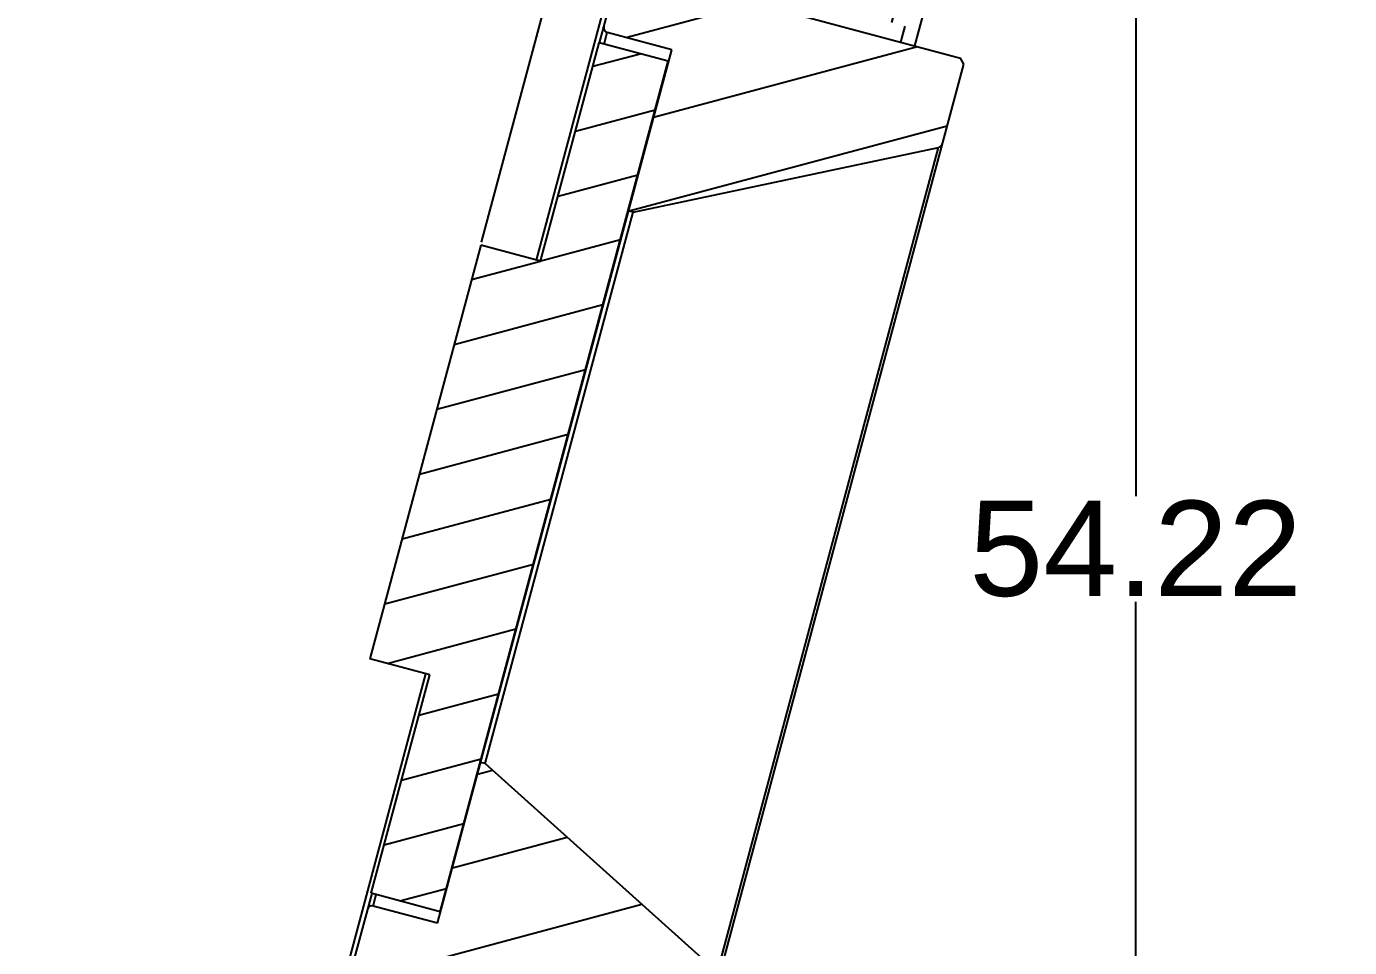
# Model space of a CAD drawing. Header units: inches. Extents: x 480 to 724, y 83 to 258.
# Drawn here: x 537.84 to 565.62, y 164.72 to 184.07 of the extents above; entities that cross this region are included whole.
import ezdxf

# ---------------------------------------------------------------- set-up
doc = ezdxf.new("R2010")
doc.units = ezdxf.units.IN
doc.header["$MEASUREMENT"] = 0
doc.styles.get("Standard").update_dxf_attribs({"font": 'arial.ttf'})
doc.dimstyles.get("Standard").update_dxf_attribs({"dimtxt": 2, "dimasz": 1, "dimexe": 0.18, "dimexo": 0.0625, "dimgap": 0.09, "dimtad": 0, "dimtih": 1, "dimtoh": 1, "dimdsep": 46, "dimtxsty": 'Standard', "dimcen": 0, "dimadec": 0, "dimazin": 0, "dimtfac": 1, "dimtofl": 0, "dimtmove": 0, "dimatfit": 3, "dimfxl": 1, "dimtolj": 1, "dimtzin": 0, "dimarcsym": 0})

# ---------------------------------------------------------------- blocks, each defined once
blk = doc.blocks.new('*D43')
at = {"color": 0, "lineweight": -2, "transparency": 16777216}
blk.add_line((547.394, 179.538), (548.851, 184.973), dxfattribs=at)
for start, end in [(76.7125, 124.2526), (130.5232, 178.2875)]:
    blk.add_arc((540.144, 152.481), 33.458, start, end, dxfattribs=at)
at = {"color": 0, "transparency": 16777216}
for points in [[(547.875, 185.205), (547.794, 184.882), (548.804, 184.799)], [(506.868, 153.479), (506.535, 153.484), (506.687, 152.481)]]:
    blk.add_solid(points, dxfattribs=at)
at = {"layer": 'Defpoints', "color": 0, "transparency": 16777216}
for p in [(528.701, 183.921), (547.378, 179.477), (545.049, 170.784), (501.938, 152.481), (512.438, 152.481)]:
    blk.add_point(p, dxfattribs=at)
at = {"color": 0, "transparency": 16777216, "insert": (519.777, 179.025), "char_height": 2, "attachment_point": 5}
blk.add_mtext('\\A1;105°', dxfattribs=at)
blk = doc.blocks.new('*D61')
at = {"color": 0, "lineweight": -2, "transparency": 16777216}
for p, q in [((565.558, 200.202), (560.95, 200.202)), ((561.13, 199.202), (561.13, 174.203)), ((561.13, 146.981), (561.13, 171.981)), ((546.7, 145.981), (561.31, 145.981))]:
    blk.add_line(p, q, dxfattribs=at)
at = {"color": 0, "transparency": 16777216}
for points in [[(560.963, 199.202), (561.297, 199.202), (561.13, 200.202)], [(560.963, 146.981), (561.297, 146.981), (561.13, 145.981)]]:
    blk.add_solid(points, dxfattribs=at)
at = {"layer": 'Defpoints', "color": 0, "transparency": 16777216}
for p in [(565.621, 200.202), (546.638, 145.981), (561.13, 145.981)]:
    blk.add_point(p, dxfattribs=at)
at = {"color": 0, "transparency": 16777216, "insert": (561.13, 173.092), "char_height": 2, "attachment_point": 5}
blk.add_mtext('\\A1;54.22', dxfattribs=at)

msp = doc.modelspace()

# ---------------------------------------------------------------- hatches: boundary and pattern name
at = {"linetype": 'Continuous'}
h = msp.add_hatch(dxfattribs=at)
h.set_pattern_fill('DEFAULT__7', color=2, scale=0.660751, angle=75, style=0, pattern_type=0)
h.set_pattern_definition([(75, (321.1704, 252.329), (-0.6382366, 0.171015), [])])
edge = h.paths.add_edge_path()
edge.add_line((552.947, 195.585), (550.656, 187.036))
edge.add_line((552.947, 195.585), (554.879, 195.067))
edge.add_line((554.879, 195.067), (554.102, 192.169))
edge.add_line((553.136, 192.428), (554.102, 192.169))
edge.add_line((553.136, 192.428), (552.36, 189.53))
edge.add_line((552.36, 189.53), (553.326, 189.272))
edge.add_line((553.326, 189.272), (552.963, 187.919))
edge.add_line((552.963, 187.919), (557.02, 186.832))
edge.add_line((557.232, 186.465), (557.02, 186.832))
edge.add_line((557.232, 186.465), (556.65, 184.291))
edge.add_line((556.65, 184.291), (556.283, 184.079))
edge.add_line((551.26, 185.425), (556.283, 184.079))
edge.add_line((551.622, 186.777), (551.26, 185.425))
edge.add_line((551.622, 186.777), (550.656, 187.036))
edge = h.paths.add_edge_path()
edge.add_line((544.108, 162.598), (543.629, 160.811))
edge.add_line((546.04, 162.081), (544.108, 162.598))
edge.add_line((546.402, 163.433), (546.04, 162.081))
edge.add_line((546.402, 163.433), (550.459, 162.346))
edge.add_line((550.671, 161.979), (550.459, 162.346))
edge.add_line((550.671, 161.979), (547.915, 151.691))
edge.add_line((547.915, 151.691), (547.547, 151.479))
edge.add_line((546.388, 151.79), (547.547, 151.479))
edge.add_line((546.518, 152.273), (546.388, 151.79))
edge.add_line((545.745, 152.48), (546.518, 152.273))
edge.add_line((547.686, 159.724), (545.745, 152.48))
edge.add_line((547.686, 159.724), (543.629, 160.811))
h = msp.add_hatch(dxfattribs=at)
h.set_pattern_fill('DEFAULT__6', color=2, scale=1.767525, angle=195, style=0, pattern_type=0)
h.set_pattern_definition([(195, (321.1704, 252.329), (0.457469, -1.707298), [])])
edge = h.paths.add_edge_path()
edge.add_line((550.592, 186.412), (549.963, 184.064))
edge.add_line((550.592, 186.412), (550.837, 186.553))
edge.add_line((550.837, 186.553), (551.562, 186.359))
edge.add_line((551.562, 186.359), (551.217, 185.074))
edge.add_line((551.217, 185.074), (557.448, 183.405))
edge.add_line((557.518, 183.282), (557.448, 183.405))
edge.add_line((557.518, 183.282), (557.068, 181.603))
edge.add_spline(control_points=[(557.068, 181.603), (557.058, 181.566), (557.03, 181.539), (556.992, 181.531)], knot_values=[0, 0, 0, 0, 1, 1, 1, 1], weights=[1, 0.901615, 0.901615, 1], degree=3, periodic=0)
edge.add_line((550.577, 180.173), (556.992, 181.531))
edge.add_line((550.577, 180.173), (550.48, 180.199))
edge.add_line((551.386, 183.58), (550.48, 180.199))
edge.add_line((551.386, 183.58), (550.034, 183.942))
edge.add_spline(control_points=[(549.963, 184.064), (549.948, 184.008), (549.977, 183.957), (550.034, 183.942)], knot_values=[0, 0, 0, 0, 1, 1, 1, 1], weights=[1, 0.804738, 0.804738, 1], degree=3, periodic=0)
edge = h.paths.add_edge_path()
edge.add_line((544.994, 165.519), (544.365, 163.171))
edge.add_spline(control_points=[(544.994, 165.519), (545.009, 165.575), (545.06, 165.604), (545.116, 165.589)], knot_values=[0, 0, 0, 0, 1, 1, 1, 1], weights=[1, 0.804738, 0.804738, 1], degree=3, periodic=0)
edge.add_line((546.469, 165.227), (545.116, 165.589))
edge.add_line((547.375, 168.608), (546.469, 165.227))
edge.add_line((547.471, 168.582), (547.375, 168.608))
edge.add_line((547.471, 168.582), (552.348, 164.198))
edge.add_spline(control_points=[(552.378, 164.098), (552.388, 164.135), (552.377, 164.172), (552.348, 164.198)], knot_values=[0, 0, 0, 0, 1, 1, 1, 1], weights=[1, 0.901615, 0.901615, 1], degree=3, periodic=0)
edge.add_line((552.378, 164.098), (551.928, 162.418))
edge.add_line((551.928, 162.418), (551.805, 162.348))
edge.add_line((545.575, 164.017), (551.805, 162.348))
edge.add_line((545.575, 164.017), (545.231, 162.732))
edge.add_line((544.506, 162.926), (545.231, 162.732))
edge.add_line((544.365, 163.171), (544.506, 162.926))
h = msp.add_hatch(dxfattribs=at)
h.set_pattern_fill('DEFAULT__2', color=2, scale=1.2223, angle=195, style=0, pattern_type=0)
h.set_pattern_definition([(195, (321.1704, 252.329), (0.3163544, -1.180651), [])])
edge = h.paths.add_edge_path()
edge.add_line((546.524, 165.471), (551.312, 183.341))
edge.add_line((546.524, 165.471), (545.075, 165.859))
edge.add_line((545.075, 165.859), (546.304, 170.447))
edge.add_line((546.304, 170.447), (545.049, 170.784))
edge.add_line((547.378, 179.477), (545.049, 170.784))
edge.add_line((548.634, 179.141), (547.378, 179.477))
edge.add_line((548.634, 179.141), (549.863, 183.729))
edge.add_line((551.312, 183.341), (549.863, 183.729))

# ---------------------------------------------------------------- linework, layer by layer
at = {"color": 7, "linetype": 'Continuous'}
for p, q in [((548.547, 179.164), (552.96, 195.633)), ((557.699, 188.208), (556.482, 183.664)), ((549.873, 183.726), (550.592, 186.412)), ((551.217, 185.074), (557.448, 183.405)), ((549.969, 183.7), (550.034, 183.942)), ((551.386, 183.58), (550.034, 183.942)), ((556.283, 184.079), (556.192, 183.741)), ((548.634, 179.141), (549.863, 183.729)), ((551.312, 183.341), (549.863, 183.729)), ((546.469, 165.227), (551.386, 183.58)), ((557.518, 183.282), (557.448, 183.405)), ((546.524, 165.471), (551.312, 183.341)), ((551.928, 162.418), (557.518, 183.282)), ((550.577, 180.173), (556.992, 181.531)), ((550.859, 181.65), (550.869, 181.648)), ((552.348, 164.198), (556.992, 181.531)), ((547.471, 168.582), (550.577, 180.173)), ((550.577, 180.173), (550.48, 180.199)), ((547.378, 179.477), (545.049, 170.784)), ((548.634, 179.141), (547.378, 179.477)), ((546.304, 170.447), (545.049, 170.784)), ((546.217, 170.471), (542.206, 155.499)), ((545.075, 165.859), (546.304, 170.447)), ((547.471, 168.582), (547.375, 168.608)), ((547.471, 168.582), (552.348, 164.198)), ((546.977, 167.161), (546.986, 167.159)), ((545.085, 165.857), (544.365, 163.171)), ((546.524, 165.471), (545.075, 165.859)), ((545.116, 165.589), (545.181, 165.831)), ((546.469, 165.227), (545.116, 165.589))]:
    msp.add_line(p, q, dxfattribs=at)
for centre, start, end in [((550.06, 184.038), 165, 255), ((556.972, 181.629), 281.9522, 345), ((545.091, 165.493), 75, 165)]:
    msp.add_arc(centre, 0.1, start, end, dxfattribs=at)

# ---------------------------------------------------------------- dimensions: what is measured, and where the dimension line sits
at = {"color": 3}
dim = msp.add_linear_dim(base=(561.13, 145.981), p1=(565.621, 200.202), p2=(546.638, 145.981), angle=90, dimstyle='Standard', dxfattribs=at)
dim.commit()
dim.dimension.update_dxf_attribs({"geometry": '*D61', "text_midpoint": (561.13, 173.092)})
dim = msp.add_angular_dim_2l(base=(528.701, 183.921), line1=((501.938, 152.481), (512.438, 152.481)), line2=((547.378, 179.477), (545.049, 170.784)), dimstyle='Standard', dxfattribs=at)
dim.commit()
dim.dimension.update_dxf_attribs({"geometry": '*D43', "text_midpoint": (519.777, 179.025)})

doc.saveas('drawing.dxf')
